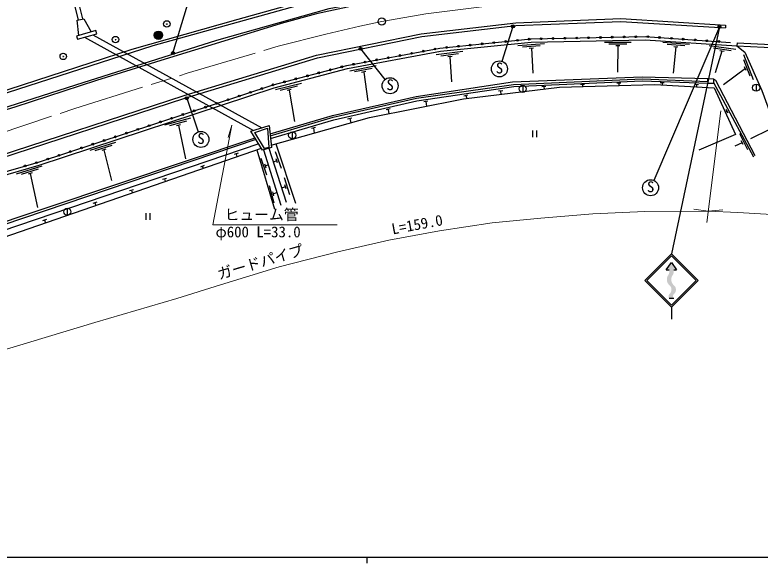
# Model space of a CAD drawing. Units: millimetres at full size, sheet at 1:1000; details may follow other scales. Extents: x 40000 to 680000, y 20000 to 380000.
# Drawn here: x 108629 to 234340, y 204000 to 296410 of the extents above; entities that cross this region are included whole.
import ezdxf
from ezdxf.enums import TextEntityAlignment as Align

# ---------------------------------------------------------------- set-up
doc = ezdxf.new("R2010")
doc.units = ezdxf.units.MM
doc.header["$LTSCALE"] = 1000
doc.linetypes.add('CHAIN', pattern=[18.5, 12, -1.5, 3.5, -1.5])
for name, color, linetype, lineweight in [('M-BGD', 7, 'Continuous', 25), ('M-BGD-EXST', 7, 'Continuous', 25), ('M-BMK', 2, 'CHAIN', 13), ('M-BMK-SRVR', 3, 'Continuous', 25), ('M-STR-HTXT', 7, 'Continuous', 13), ('M-STR-STRC', 7, 'Continuous', 25), ('M-TTL-BAND', 7, 'Continuous', 25)]:
    doc.layers.add(name, color=color, linetype=linetype, lineweight=lineweight)
doc.styles.add('ＭＳ ゴシック', font='')
doc.styles.get('ＭＳ ゴシック').set_extended_font_data('MS Gothic')

msp = doc.modelspace()

# ---------------------------------------------------------------- hatches: boundary and pattern name
at = {"layer": 'M-BGD'}
h = msp.add_hatch(color=256, dxfattribs=at)
edge = h.paths.add_edge_path()
edge.add_ellipse((134257, 294881), major_axis=(36.7, 34), ratio=1, start_angle=-42.78668, end_angle=137.21332, ccw=False)
msp.add_hatch(color=256, dxfattribs=at).paths.add_polyline_path([(132146, 292991, 1), (133546, 292991, 1)])
h = msp.add_hatch(color=256, dxfattribs=at)
edge = h.paths.add_edge_path()
edge.add_ellipse((125614, 292242), major_axis=(36.7, 34), ratio=1, start_angle=-42.78668, end_angle=137.21332, ccw=False)
h = msp.add_hatch(color=256, dxfattribs=at)
edge = h.paths.add_edge_path()
edge.add_ellipse((116791, 289423), major_axis=(36.7, 34), ratio=1, start_angle=-42.78668, end_angle=137.21332, ccw=False)
at = {"layer": 'M-BGD-EXST'}
for points in [[(192858, 294603, -1), (192418, 294364, -0.41421), (192518, 294703, -0.41421)], [(227696, 294506, -1), (227257, 294266, -0.41421), (227357, 294606, -0.41421)], [(167162, 290823, -1), (166723, 290584, -0.41421), (166823, 290923, -0.41421)], [(135500, 290092, -1), (135061, 289853, -0.41421), (135161, 290192, -0.41421)], [(137843, 282489, -1), (137404, 282250, -0.41421), (137504, 282589, -0.41421)]]:
    msp.add_hatch(color=256, dxfattribs=at).paths.add_polyline_path(points)
at = {"layer": 'M-STR-STRC'}
msp.add_hatch(color=256, dxfattribs=at).paths.add_polyline_path([(219391, 254675), (218516, 253425), (219016, 253425), (219024, 253379), (219030, 253332), (219034, 253286), (219037, 253239), (219037, 253192), (219036, 253145), (219033, 253098), (219028, 253052), (219021, 253005), (219013, 252959), (219002, 252914), (218990, 252868), (218976, 252823), (218961, 252779), (218943, 252736), (218924, 252693), (218903, 252651), (218881, 252610), (218857, 252569), (218831, 252530), (218828, 252526), (218801, 252482), (218775, 252438), (218751, 252392), (218729, 252346), (218709, 252299), (218691, 252251), (218674, 252203), (218660, 252154), (218647, 252104), (218636, 252054), (218628, 252003), (218621, 251952), (218616, 251901), (218614, 251850), (218613, 251799), (218614, 251748), (218618, 251696), (218623, 251645), (218630, 251595), (218640, 251544), (218651, 251494), (218664, 251445), (218679, 251396), (218696, 251347), (218715, 251300), (218736, 251253), (218759, 251207), (218783, 251162), (218810, 251118), (218838, 251075), (218867, 251033), (218898, 250992), (218931, 250953), (218965, 250915), (219001, 250878), (219016, 250864), (219045, 250840), (219074, 250815), (219101, 250790), (219128, 250763), (219153, 250735), (219178, 250706), (219201, 250676), (219223, 250645), (219243, 250614), (219263, 250581), (219281, 250548), (219298, 250514), (219313, 250480), (219328, 250445), (219340, 250409), (219352, 250373), (219362, 250337), (219370, 250300), (219377, 250263), (219383, 250225), (219387, 250188), (219390, 250150), (219391, 250112), (219391, 250075), (219389, 250037), (219385, 249999), (219381, 249962), (219375, 249925), (219367, 249888), (219358, 249851), (219347, 249815), (219335, 249779), (219322, 249744), (219307, 249709), (219291, 249675), (219274, 249641), (219255, 249608), (219235, 249576), (219214, 249545), (219191, 249515), (219167, 249485), (219143, 249457), (219117, 249429), (219090, 249403), (219062, 249377), (219033, 249353), (219016, 249339), (219001, 249318), (218988, 249297), (218975, 249275), (218963, 249252), (218952, 249229), (218941, 249206), (218932, 249182), (218924, 249158), (218916, 249134), (218910, 249109), (218905, 249084), (218900, 249059), (218897, 249034), (218894, 249009), (218893, 248983), (218892, 248958), (218893, 248932), (218894, 248907), (218897, 248881), (218900, 248856), (218905, 248831), (218910, 248806), (218917, 248781), (218924, 248757), (218933, 248733), (218942, 248709), (218952, 248686), (218963, 248663), (218975, 248640), (218988, 248618), (219002, 248597), (219016, 248577), (219766, 248577), (219752, 248597), (219738, 248617), (219726, 248638), (219714, 248659), (219703, 248680), (219693, 248703), (219683, 248725), (219675, 248748), (219668, 248771), (219661, 248794), (219656, 248818), (219651, 248842), (219647, 248866), (219644, 248890), (219642, 248914), (219642, 248938), (219642, 248962), (219643, 248987), (219645, 249011), (219647, 249035), (219651, 249059), (219656, 249083), (219662, 249106), (219668, 249130), (219676, 249153), (219684, 249175), (219694, 249198), (219704, 249220), (219715, 249241), (219727, 249262), (219740, 249283), (219753, 249303), (219766, 249321), (219796, 249346), (219825, 249371), (219853, 249398), (219879, 249426), (219905, 249454), (219929, 249484), (219953, 249515), (219975, 249546), (219996, 249579), (220015, 249612), (220033, 249646), (220050, 249681), (220066, 249716), (220080, 249752), (220092, 249788), (220104, 249825), (220113, 249862), (220122, 249900), (220129, 249938), (220134, 249976), (220138, 250014), (220140, 250053), (220141, 250091), (220140, 250130), (220138, 250168), (220134, 250207), (220129, 250245), (220122, 250283), (220114, 250320), (220104, 250358), (220093, 250395), (220081, 250431), (220067, 250467), (220051, 250502), (220034, 250537), (220016, 250571), (219997, 250604), (219976, 250637), (219954, 250668), (219931, 250699), (219907, 250729), (219881, 250758), (219854, 250786), (219827, 250812), (219798, 250838), (219768, 250862), (219765, 250865), (219729, 250901), (219694, 250938), (219661, 250977), (219629, 251018), (219599, 251059), (219570, 251102), (219543, 251145), (219518, 251190), (219495, 251236), (219473, 251282), (219453, 251329), (219436, 251377), (219420, 251426), (219406, 251475), (219394, 251525), (219384, 251576), (219376, 251626), (219369, 251677), (219365, 251728), (219363, 251779), (219363, 251831), (219365, 251882), (219369, 251933), (219375, 251984), (219383, 252034), (219393, 252085), (219405, 252135), (219418, 252184), (219434, 252233), (219452, 252281), (219471, 252328), (219493, 252375), (219516, 252421), (219541, 252465), (219568, 252509), (219578, 252526), (219604, 252565), (219628, 252605), (219651, 252646), (219672, 252688), (219691, 252731), (219709, 252774), (219725, 252818), (219739, 252863), (219751, 252908), (219762, 252954), (219770, 253000), (219777, 253046), (219782, 253093), (219786, 253140), (219787, 253187), (219787, 253234), (219785, 253280), (219780, 253327), (219775, 253374), (219767, 253420), (219766, 253425), (220266, 253425)])

# ---------------------------------------------------------------- linework, layer by layer
for centre in [(134257, 294881), (125614, 292242), (116791, 289423)]:
    msp.add_arc(centre, 50, 180, 0)
at = {"layer": 'M-BGD'}
for p, q in [((118414, 302226), (120034, 295729)), ((119367, 295585), (117833, 301617)), ((228509, 294704), (228480, 294233)), ((121782, 293045), (150308, 277370)), ((120388, 292675), (148883, 276922)), ((212592, 291782), (208092, 291782)), ((222427, 291430), (217940, 291774)), ((230479, 291710), (230443, 291175)), ((197952, 291548), (193464, 291215)), ((197226, 291193), (194234, 290972)), ((196101, 290809), (195403, 290757)), ((195752, 290783), (195994, 286592)), ((211842, 291482), (208842, 291482)), ((210692, 291182), (209992, 291182)), ((210342, 291182), (210299, 286769)), ((221656, 291188), (218665, 291418)), ((220138, 291004), (219649, 286582)), ((220487, 290977), (219789, 291031)), ((230222, 290577), (225762, 291177)), ((229439, 290379), (226465, 290780)), ((230443, 291175), (252363, 290083)), ((184186, 290232), (179721, 289679)), ((183479, 289842), (180502, 289473)), ((182375, 289403), (181680, 289317)), ((182027, 289360), (182264, 285146)), ((227912, 290282), (226778, 286674)), ((228259, 290236), (227565, 290329)), ((233240, 285477), (231603, 289669)), ((232688, 286066), (231596, 288861)), ((169562, 287805), (165145, 286944)), ((168883, 287367), (165939, 286793)), ((167812, 286852), (167125, 286718)), ((167468, 286785), (168166, 281887)), ((231862, 287354), (228139, 284622)), ((231990, 287028), (231735, 287680)), ((156961, 284840), (152582, 283804)), ((156301, 284375), (153381, 283684)), ((194288, 284537), (194288, 283337)), ((198205, 284358), (197506, 284307)), ((197856, 284333), (197888, 283889)), ((204743, 284695), (204043, 284672)), ((204393, 284684), (204405, 284317)), ((210856, 284910), (210156, 284894)), ((210506, 284902), (210515, 284494)), ((218174, 284948), (217474, 284959)), ((217824, 284954), (217819, 284603)), ((223976, 284611), (223277, 284660)), ((223626, 284635), (223602, 284288)), ((226464, 285004), (233229, 272466)), ((233678, 284742), (233678, 283542)), ((155251, 283819), (154569, 283657)), ((154910, 283738), (155779, 278440)), ((185061, 282889), (184381, 282725)), ((190917, 283606), (190220, 283542)), ((190568, 283574), (190620, 283012)), ((178303, 281845), (177610, 281746)), ((177956, 281796), (178070, 281015)), ((184721, 282807), (184840, 282315)), ((171935, 280553), (171248, 280416)), ((171592, 280485), (171736, 279759)), ((228927, 279832), (228635, 280468)), ((228781, 280150), (228463, 280004)), ((138231, 278977), (133888, 277797)), ((137585, 278490), (134690, 277704)), ((136554, 277899), (135879, 277716)), ((165449, 279006), (164765, 278860)), ((165107, 278933), (165304, 278224)), ((136217, 277808), (137413, 272151)), ((155407, 276713), (155407, 275513)), ((159339, 277458), (158675, 277237)), ((159007, 277347), (159111, 276483)), ((195933, 276927), (195933, 275809)), ((196600, 276927), (196600, 275809)), ((235947, 277101), (232721, 275521)), ((232258, 273662), (230915, 276345)), ((125583, 274895), (121291, 273543)), ((124958, 274383), (122096, 273482)), ((152650, 274666), (155946, 264667)), ((231318, 274869), (230096, 274257)), ((231475, 274556), (231161, 275182)), ((123951, 273752), (123283, 273541)), ((123617, 273646), (124904, 268501)), ((146282, 273079), (145613, 272873)), ((145947, 272976), (146087, 272523)), ((149444, 273682), (152408, 263666)), ((150585, 273681), (153479, 264357)), ((151466, 273931), (154381, 264824)), ((153615, 270498), (152579, 273313)), ((150094, 272286), (151066, 269448)), ((152816, 271802), (152218, 271582)), ((152936, 271473), (152695, 272130)), ((113159, 270918), (108863, 269579)), ((112532, 270408), (109668, 269515)), ((140563, 271010), (139915, 270746)), ((140239, 270878), (140373, 270550)), ((150750, 271295), (150977, 270633)), ((150864, 270964), (151374, 271139)), ((111524, 269780), (110855, 269571)), ((111189, 269675), (112465, 263921)), ((134193, 268855), (133516, 268678)), ((133854, 268766), (133966, 268337)), ((155036, 266083), (154129, 268943)), ((128618, 266939), (127942, 266758)), ((128280, 266848), (128397, 266414)), ((151507, 267643), (152292, 264747)), ((152097, 266611), (152281, 265936)), ((154296, 267422), (153618, 267207)), ((154402, 267088), (154191, 267756)), ((152189, 266274), (152830, 266447)), ((122448, 264845), (121794, 264595)), ((122121, 264720), (122280, 264302)), ((117465, 263828), (117465, 262628)), ((130707, 262995), (130707, 261877)), ((131373, 262995), (131373, 261877)), ((113940, 261949), (113282, 261709)), ((113611, 261829), (113780, 261366))]:
    msp.add_line(p, q, dxfattribs=at)
for points in [[(72566, 273336), (92068, 278762), (107669, 283883), (128400, 290645), (146279, 295685), (162437, 300227), (175777, 302769), (189209, 304449), (207537, 305222), (218790, 305098)], [(72723, 272759), (86394, 276583), (131943, 291252), (160757, 299279), (174882, 302219), (192251, 304095), (207318, 304736), (218774, 304664)], [(73239, 270861), (99175, 278310), (120156, 285043), (142670, 292137), (161666, 297503), (175756, 300167), (188968, 301852), (197014, 302425), (204755, 302682), (204677, 302277), (198450, 302160), (189727, 301604), (181432, 300611), (172032, 299201), (166058, 298009), (159532, 296590), (153557, 294962), (143878, 292012), (133958, 288948), (122390, 285351), (108640, 280868), (85948, 274012), (73351, 270448)], [(75156, 263812), (103318, 271822), (137165, 282815), (159535, 289608), (177176, 293221), (193113, 295095), (210866, 295796), (228509, 294704)], [(119398, 292958), (119146, 295537), (120243, 295774), (121472, 293549)], [(75286, 263358), (103455, 271370), (137307, 282365), (159651, 289150), (177251, 292754), (193150, 294624), (210860, 295323), (228480, 294233)], [(75921, 261000), (112586, 271595), (152198, 284624), (164642, 287893), (180336, 290818), (195703, 292356), (214945, 292771), (229363, 291786)], [(76070, 260484), (112745, 271082), (152350, 284109), (164759, 287369), (180412, 290286), (195736, 291820), (214932, 292234), (230443, 291175)], [(230479, 291710), (252271, 290626), (272298, 286222), (272135, 284108)], [(230443, 291175), (231776, 290111), (234607, 283680), (238690, 272651)], [(151682, 276346), (162234, 279467), (176294, 282682), (192584, 285126), (214437, 285973), (225550, 285669)], [(151713, 276030), (162313, 279166), (176351, 282376), (192757, 284691), (214499, 285650), (225556, 285192)], [(226498, 285649), (226843, 285390), (233447, 272731)], [(151759, 275553), (162432, 278711), (176438, 281913), (192800, 284342), (214453, 285281), (225560, 284918)], [(151866, 274445), (168425, 279102), (184298, 282250), (200501, 284204), (216588, 284670), (226591, 284124), (230167, 276254), (224030, 273589)], [(78248, 252446), (90489, 256079), (149134, 275701)], [(149301, 275434), (102861, 259713), (85189, 253989), (78335, 252125)], [(149777, 274672), (103375, 258918), (78509, 251488)], [(106269, 249058), (103473, 257807), (150227, 273952)]]:
    msp.add_lwpolyline(points, dxfattribs=at)
for points in [[(118996, 292844), (119167, 292350), (122434, 293218), (122281, 293779)], [(226498, 285649), (226455, 284825), (225562, 284843), (225550, 285669)], [(150425, 273636), (148454, 276787), (151546, 277760), (151903, 274054)], [(150745, 273882), (149082, 276566), (151226, 277292), (151485, 274079)]]:
    msp.add_lwpolyline(points, close=True, dxfattribs=at)
for centre, radius in [((134257, 294881), 550), ((134257, 294881), 50), ((132846, 292991), 700), ((125614, 292242), 550), ((125614, 292242), 50), ((187442, 291529), 150), ((189432, 291728), 150), ((191422, 291928), 150), ((193412, 292127), 150), ((195402, 292326), 150), ((197401, 292393), 150), ((199400, 292436), 150), ((201400, 292479), 150), ((203399, 292522), 150), ((205399, 292565), 150), ((207398, 292608), 150), ((209398, 292651), 150), ((211397, 292694), 150), ((213397, 292737), 150), ((215395, 292740), 150), ((217391, 292604), 150), ((219386, 292467), 150), ((221381, 292331), 150), ((223377, 292195), 150), ((225372, 292059), 150), ((227368, 291922), 150), ((177526, 290294), 150), ((179492, 290660), 150), ((181472, 290931), 150), ((183462, 291131), 150), ((185452, 291330), 150), ((116791, 289423), 550), ((116791, 289423), 50), ((171628, 289195), 150), ((173594, 289561), 150), ((175560, 289928), 150), ((165729, 288096), 150), ((167695, 288462), 150), ((169661, 288829), 150), ((159909, 286650), 150), ((161843, 287158), 150), ((163777, 287666), 150), ((156040, 285633), 150), ((157974, 286141), 150), ((150272, 283990), 150), ((152172, 284615), 150), ((154105, 285125), 150), ((194288, 283937), 600), ((233678, 284142), 600), ((146472, 282740), 150), ((148372, 283365), 150), ((142672, 281491), 150), ((144572, 282116), 150), ((138873, 280241), 150), ((140772, 280866), 150), ((135073, 278991), 150), ((136973, 279616), 150), ((131273, 277741), 150), ((133173, 278366), 150), ((127473, 276491), 150), ((129373, 277116), 150), ((155407, 276113), 600), ((123674, 275242), 150), ((125573, 275866), 150), ((119874, 273992), 150), ((121774, 274617), 150), ((116074, 272742), 150), ((117974, 273367), 150), ((112271, 271504), 150), ((114174, 272117), 150), ((110349, 270948), 150), ((117465, 263228), 600)]:
    msp.add_circle(centre, radius, dxfattribs=at)
at = {"layer": 'M-BGD-EXST'}
for p, q in [((135281, 289972), (137760, 298122)), ((192638, 294483), (190792, 288584)), ((227476, 294386), (216423, 268515)), ((166942, 290704), (171058, 285512)), ((137624, 282370), (139561, 276691))]:
    msp.add_line(p, q, dxfattribs=at)
for centre, radius in [((192638, 294483), 250), ((227476, 294386), 250), ((166942, 290704), 250), ((135281, 289972), 250), ((190370, 287302), 1350), ((171924, 284476), 1350), ((137624, 282370), 250), ((140012, 275419), 1350), ((215870, 267283), 1350)]:
    msp.add_circle(centre, radius, dxfattribs=at)
at = {"layer": 'M-BMK'}
msp.add_lwpolyline([(74319, 266889), (103434, 275528), (118728, 280638), (137683, 286564), (153060, 291133), (161065, 293165), (166797, 294535), (170523, 295302), (177975, 296584), (188770, 297942), (197738, 298631), (208260, 298839), (217228, 298701), (229082, 298310), (253427, 296655), (270199, 295424), (293997, 294016), (315459, 292832), (340904, 291404), (370002, 289628), (409306, 287051)], dxfattribs=at)
at = {"layer": 'M-BMK-SRVR'}
msp.add_circle((170523, 295302), 600, dxfattribs=at)
at = {"layer": 'M-STR-HTXT'}
for p, q in [((225359, 261401), (227713, 280239)), ((145248, 277805), (144597, 275761)), ((225599, 263325), (223166, 263654)), ((225599, 263325), (228044, 263551))]:
    msp.add_line(p, q, dxfattribs=at)
for points in [[(145248, 277805), (141993, 261014), (163013, 261004)], [(225599, 263325), (214914, 263268), (206127, 262890), (197359, 262170), (189119, 261354), (180257, 260010), (171716, 258420), (163079, 256468), (153230, 253930), (143288, 250898), (135921, 248607), (122114, 244573), (92089, 235509), (83507, 232924)], [(268806, 260828), (230573, 263089), (225599, 263325)]]:
    msp.add_lwpolyline(points, dxfattribs=at)
at = {"layer": 'M-STR-STRC'}
for p, q in [((227476, 294386), (219392, 256127)), ((214892, 251627), (219392, 256127)), ((215245, 251627), (219392, 255773)), ((223892, 251626), (219392, 256127)), ((223538, 251626), (219392, 255773)), ((218516, 253425), (219391, 254675)), ((219391, 254675), (220266, 253425)), ((218516, 253425), (219016, 253425)), ((219766, 253425), (220266, 253425)), ((214892, 251627), (219392, 247126)), ((215245, 251627), (219392, 247479)), ((219392, 247479), (223538, 251626)), ((219392, 247126), (223892, 251626)), ((219766, 248577), (219016, 248577)), ((219392, 247126), (219392, 245126))]:
    msp.add_line(p, q, dxfattribs=at)
at = {"layer": 'M-TTL-BAND'}
for p, q in [((40000, 205000), (579000, 205000)), ((168000, 205000), (168000, 204000))]:
    msp.add_line(p, q, dxfattribs=at)

# ---------------------------------------------------------------- texts
at = {"layer": 'M-BGD-EXST', "style": 'ＭＳ ゴシック'}
for p in [(189715, 286009), (171269, 283183), (139357, 274126), (215214, 265991)]:
    msp.add_text('S', height=1833, rotation=358.508, dxfattribs=at).set_placement(p, align=Align.BOTTOM_LEFT)
at = {"layer": 'M-STR-HTXT', "style": 'ＭＳ ゴシック'}
for s, rotation, p in [('ヒューム管', 0.142, (143996, 261265)), ('L=159.0', 10.505, (172455, 258852)), ('ガードパイプ', 16.361, (143253, 251251))]:
    msp.add_text(s, height=1833, rotation=rotation, dxfattribs=at).set_placement(p, align=Align.BOTTOM_LEFT)
msp.add_text('φ600 L=33.0', height=1833, dxfattribs=at).set_placement((142475, 258365), align=Align.BOTTOM_LEFT)

doc.saveas('drawing.dxf')
